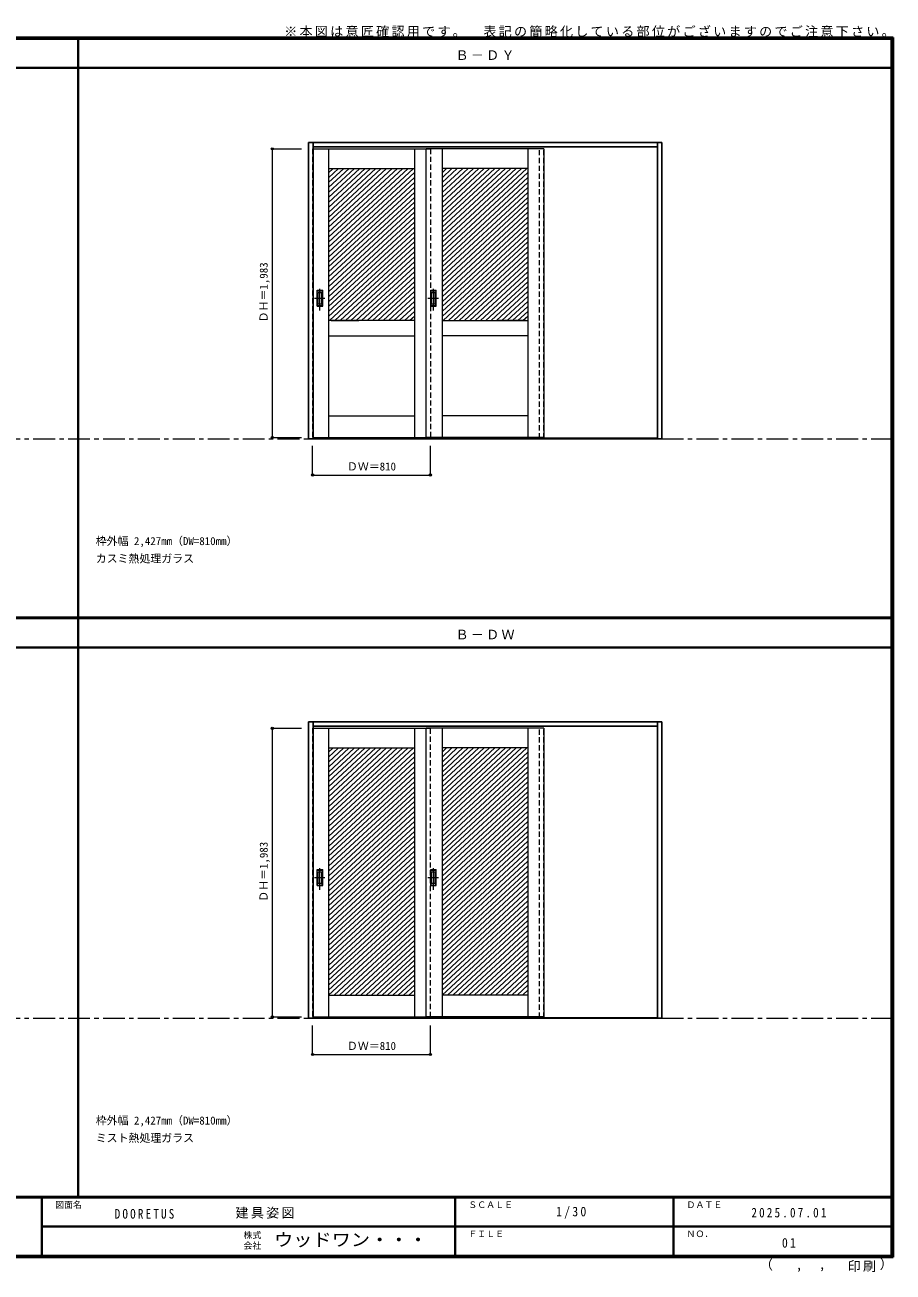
# Model space of a CAD drawing. Units: millimetres, scale not verified. Extents: x -6000 to 5700, y -4307 to 4260.
# Drawn here: x -267 to 5700, y -4307 to 4260 of the extents above; entities that cross this region are included whole.
import ezdxf
from ezdxf.enums import TextEntityAlignment as Align

# ---------------------------------------------------------------- set-up
doc = ezdxf.new("R2010")
doc.units = ezdxf.units.MM
doc.header["$LTSCALE"] = 30
doc.header["$PDMODE"] = 32
doc.header["$PDSIZE"] = 15
doc.linetypes.add('CHAIN1', pattern=[8, 5, -1, 1, -1])
doc.linetypes.add('DASHED1', pattern=[1.8, 1.2, -0.6])
for name, color, linetype, lineweight in [('0-1_通り芯', 7, 'CHAIN1', 18), ('0-2_扉', 7, 'Continuous', 18), ('0-4_枠', 3, 'Continuous', 25), ('0-6_引手', 7, 'Continuous', 18), ('0-B_寸法', 4, 'Continuous', 9), ('0-C_ハッチ', 4, 'Continuous', 9), ('F-1_枠', 6, 'Continuous', 40)]:
    doc.layers.add(name, color=color, linetype=linetype, lineweight=lineweight)
doc.layers.add('0-A_文字', color=7, linetype='Continuous')
doc.layers.add('F-A_文字', color=7, linetype='Continuous')
doc.styles.add('ＭＳ ゴシック', font='')
doc.styles.get('ＭＳ ゴシック').set_extended_font_data('MS Gothic')

msp = doc.modelspace()

# ---------------------------------------------------------------- linework, layer by layer
at = {"layer": '0-1_通り芯'}
for p, q in [((-5490, 1418), (5690, 1418)), ((-5490, -2562.5), (5690, -2562.5))]:
    msp.add_line(p, q, dxfattribs=at)
at = {"layer": '0-2_扉', "color": 4, "linetype": 'DASHED1', "lineweight": 9}
for p, q in [((1710, 3409), (1710, 1426)), ((1713, 3409), (1710, 3409)), ((2520, 3409), (2520, 1426)), ((3270, 1421), (3270, 3423)), ((3300, 1421), (3300, 3423)), ((1713, 1426), (1710, 1426)), ((1710, -571.5), (1710, -2554.5)), ((1713, -571.5), (1710, -571.5)), ((2520, -2554.5), (2520, -571.5)), ((3270, -2559.5), (3270, -557.5)), ((3300, -2559.5), (3300, -557.5)), ((1713, -2554.5), (1710, -2554.5))]:
    msp.add_line(p, q, dxfattribs=at)
at = {"layer": '0-2_扉'}
for p, q in [((1713, 3409), (2520, 3409)), ((1820, 3409), (1820, 1426)), ((2410, 3409), (2410, 1426)), ((2490, 3409), (2520, 3409)), ((2490, 1426), (2490, 3409)), ((3300, 3409), (2490, 3409)), ((2600, 3409), (2600, 1426)), ((3190, 3409), (3190, 1426)), ((1820, 3274), (2410, 3274)), ((3190, 3274), (2600, 3274)), ((2410, 2229), (1820, 2229)), ((1838.5, 2229), (2027.5, 2229)), ((2600, 2229), (3190, 2229)), ((3171.5, 2229), (2982.5, 2229)), ((1820, 2124), (2410, 2124)), ((3190, 2124), (2600, 2124)), ((1820, 1576), (2410, 1576)), ((3190, 1576), (2600, 1576)), ((1713, 1426), (2520, 1426)), ((2490, 1426), (2520, 1426)), ((1713, -571.5), (2520, -571.5)), ((1820, -571.5), (1820, -2554.5)), ((2410, -571.5), (2410, -2554.5)), ((2490, -571.5), (2520, -571.5)), ((2490, -2554.5), (2490, -571.5)), ((3300, -571.5), (2490, -571.5)), ((2600, -571.5), (2600, -2554.5)), ((3190, -571.5), (3190, -2554.5)), ((1820, -706.5), (2410, -706.5)), ((3190, -706.5), (2600, -706.5)), ((1820, -2404.5), (2410, -2404.5)), ((3190, -2404.5), (2600, -2404.5)), ((1713, -2554.5), (2520, -2554.5)), ((2490, -2554.5), (2520, -2554.5))]:
    msp.add_line(p, q, dxfattribs=at)
at = {"layer": '0-2_扉', "color": 3, "lineweight": 25}
for p, q in [((2490, 1418), (2520, 1418)), ((2490, -2562.5), (2520, -2562.5))]:
    msp.add_line(p, q, dxfattribs=at)
at = {"layer": '0-2_扉'}
for points in [[(3300, 3409), (3300, 1426), (2490, 1426)], [(3300, -571.5), (3300, -2554.5), (2490, -2554.5)]]:
    msp.add_lwpolyline(points, dxfattribs=at)
at = {"layer": '0-4_枠'}
for p, q in [((1683, 3453), (4110, 3453)), ((1713, 1418), (1713, 3453)), ((4080, 1418), (4080, 3453)), ((4110, 1418), (4110, 3453)), ((1713, 3423), (4080, 3423)), ((1713, 1421), (4080, 1421)), ((1713, 1418), (4080, 1418)), ((4110, 1418), (4080, 1418)), ((1683, -527.5), (4110, -527.5)), ((1713, -2562.5), (1713, -527.5)), ((1713, -557.5), (4080, -557.5)), ((4080, -2562.5), (4080, -527.5)), ((4110, -2562.5), (4110, -527.5)), ((4080, -2559.5), (1713, -2559.5)), ((4080, -2562.5), (1713, -2562.5)), ((4110, -2562.5), (4080, -2562.5))]:
    msp.add_line(p, q, dxfattribs=at)
for points in [[(1713, 1418), (1683, 1418), (1683, 3453)], [(1713, -2562.5), (1683, -2562.5), (1683, -527.5)]]:
    msp.add_lwpolyline(points, dxfattribs=at)
at = {"layer": '0-6_引手'}
for p, q in [((1742, 2438.5), (1780, 2438.5)), ((1742, 2328.5), (1742, 2438.5)), ((1748.5, 2422.5), (1773.5, 2422.5)), ((1748.5, 2344.5), (1748.5, 2422.5)), ((1773.5, 2344.5), (1773.5, 2422.5)), ((1780, 2328.5), (1780, 2438.5)), ((2522, 2438.5), (2560, 2438.5)), ((2522, 2328.5), (2522, 2438.5)), ((2528.5, 2422.5), (2553.5, 2422.5)), ((2528.5, 2344.5), (2528.5, 2422.5)), ((2553.5, 2344.5), (2553.5, 2422.5)), ((2560, 2328.5), (2560, 2438.5)), ((1742, 2328.5), (1780, 2328.5)), ((1748.5, 2344.5), (1773.5, 2344.5)), ((2522, 2328.5), (2560, 2328.5)), ((2528.5, 2344.5), (2553.5, 2344.5)), ((1742, -1542), (1780, -1542)), ((1742, -1652), (1742, -1542)), ((1780, -1652), (1780, -1542)), ((2522, -1542), (2560, -1542)), ((2522, -1652), (2522, -1542)), ((2560, -1652), (2560, -1542)), ((1748.5, -1558), (1773.5, -1558)), ((1748.5, -1636), (1748.5, -1558)), ((1773.5, -1636), (1773.5, -1558)), ((2528.5, -1558), (2553.5, -1558)), ((2528.5, -1636), (2528.5, -1558)), ((2553.5, -1636), (2553.5, -1558)), ((1742, -1652), (1780, -1652)), ((1748.5, -1636), (1773.5, -1636)), ((2522, -1652), (2560, -1652)), ((2528.5, -1636), (2553.5, -1636))]:
    msp.add_line(p, q, dxfattribs=at)
at = {"layer": '0-6_引手', "linetype": 'CHAIN1'}
for p, q in [((1761, 2298.27), (1761, 2469.12)), ((2541, 2298.27), (2541, 2469.12)), ((1722.93, 2383.5), (1795.43, 2383.5)), ((2502.92, 2383.5), (2575.43, 2383.5)), ((1761, -1682.23), (1761, -1511.38)), ((2541, -1682.23), (2541, -1511.38)), ((1722.93, -1597), (1795.43, -1597)), ((2502.93, -1597), (2575.43, -1597))]:
    msp.add_line(p, q, dxfattribs=at)
at = {"layer": '0-6_引手', "linetype": 'DASHED1'}
for p, q in [((1777, 2332.5), (1777, 2434.5)), ((2557, 2332.5), (2557, 2434.5)), ((1745, 2332.5), (1777, 2332.5)), ((2525, 2332.5), (2557, 2332.5)), ((1777, -1648), (1777, -1546)), ((2557, -1648), (2557, -1546)), ((1745, -1648), (1777, -1648)), ((2525, -1648), (2557, -1648))]:
    msp.add_line(p, q, dxfattribs=at)
for points in [[(1745, 2332.5), (1745, 2434.5), (1777, 2434.5)], [(2525, 2332.5), (2525, 2434.5), (2557, 2434.5)], [(1745, -1648), (1745, -1546), (1777, -1546)], [(2525, -1648), (2525, -1546), (2557, -1546)]]:
    msp.add_lwpolyline(points, dxfattribs=at)
at = {"layer": '0-B_寸法'}
for p, q in [((1433, 3409), (1633, 3409)), ((1433, 3409), (1433, 1426)), ((1433, 1426), (1633, 1426)), ((1710, 1168), (1710, 1368)), ((2520, 1168), (2520, 1368)), ((1710, 1168), (2520, 1168)), ((1433, -571.5), (1633, -571.5)), ((1433, -571.5), (1433, -2554.5)), ((1433, -2554.5), (1633, -2554.5)), ((1710, -2812.5), (1710, -2612.5)), ((2520, -2812.5), (2520, -2612.5)), ((1710, -2812.5), (2520, -2812.5))]:
    msp.add_line(p, q, dxfattribs=at)
at = {"layer": '0-B_寸法', "color": 7}
for p in [(1433, 3409), (1433, 1426), (1710, 1168), (2520, 1168), (1433, -571.5), (1433, -2554.5), (1710, -2812.5), (2520, -2812.5)]:
    msp.add_point(p, dxfattribs=at)
at = {"layer": '0-C_ハッチ'}
for p, q in [((1888.14, 3274), (1820, 3210.9)), ((1924.94, 3274), (1820, 3176.83)), ((1961.74, 3274), (1820, 3142.76)), ((1998.53, 3274), (1820, 3108.69)), ((1851.35, 3274), (1820, 3244.97)), ((2035.33, 3274), (1820, 3074.62)), ((2072.13, 3274), (1820, 3040.55)), ((2108.92, 3274), (1820, 3006.48)), ((2145.72, 3274), (1820, 2972.41)), ((2182.52, 3274), (1820, 2938.34)), ((2219.31, 3274), (1820, 2904.26)), ((2256.11, 3274), (1820, 2870.19)), ((2292.91, 3274), (1820, 2836.12)), ((2329.7, 3274), (1820, 2802.05)), ((2366.5, 3274), (1820, 2767.98)), ((2403.3, 3274), (1820, 2733.91)), ((2668.14, 3274), (2600, 3210.9)), ((2704.94, 3274), (2600, 3176.83)), ((2741.74, 3274), (2600, 3142.76)), ((2778.53, 3274), (2600, 3108.69)), ((2631.35, 3274), (2600, 3244.97)), ((2815.33, 3274), (2600, 3074.62)), ((2852.13, 3274), (2600, 3040.55)), ((2888.92, 3274), (2600, 3006.48)), ((2925.72, 3274), (2600, 2972.41)), ((2962.52, 3274), (2600, 2938.34)), ((2999.31, 3274), (2600, 2904.26)), ((3036.11, 3274), (2600, 2870.19)), ((3072.91, 3274), (2600, 2836.12)), ((3109.7, 3274), (2600, 2802.05)), ((3146.5, 3274), (2600, 2767.98)), ((3183.3, 3274), (2600, 2733.91)), ((2410, 3246.13), (1820, 2699.84)), ((2410, 3212.06), (1820, 2665.77)), ((2410, 3177.99), (1820, 2631.7)), ((3190, 3246.13), (2600, 2699.84)), ((3190, 3212.06), (2600, 2665.77)), ((3190, 3177.99), (2600, 2631.7)), ((2410, 3143.92), (1820, 2597.62)), ((2410, 3109.85), (1820, 2563.55)), ((3190, 3143.92), (2600, 2597.62)), ((3190, 3109.85), (2600, 2563.55)), ((2410, 3075.78), (1820, 2529.48)), ((2410, 3041.71), (1820, 2495.41)), ((2410, 3007.64), (1820, 2461.34)), ((3190, 3075.78), (2600, 2529.48)), ((3190, 3041.71), (2600, 2495.41)), ((3190, 3007.64), (2600, 2461.34)), ((2410, 2973.57), (1820, 2427.27)), ((2410, 2939.49), (1820, 2393.2)), ((3190, 2973.57), (2600, 2427.27)), ((3190, 2939.49), (2600, 2393.2)), ((2410, 2905.42), (1820, 2359.13)), ((2410, 2871.35), (1820, 2325.06)), ((2410, 2837.28), (1820, 2290.99)), ((3190, 2905.42), (2600, 2359.13)), ((3190, 2871.35), (2600, 2325.06)), ((3190, 2837.28), (2600, 2290.99)), ((2410, 2803.21), (1820, 2256.91)), ((2410, 2769.14), (1826.65, 2229)), ((3190, 2803.21), (2600, 2256.91)), ((3190, 2769.14), (2606.65, 2229)), ((2410, 2735.07), (1863.45, 2229)), ((2410, 2701), (1900.24, 2229)), ((2410, 2666.93), (1937.04, 2229)), ((3190, 2735.07), (2643.45, 2229)), ((3190, 2701), (2680.24, 2229)), ((3190, 2666.93), (2717.04, 2229)), ((2410, 2632.85), (1973.84, 2229)), ((2410, 2598.78), (2010.63, 2229)), ((3190, 2632.85), (2753.84, 2229)), ((3190, 2598.78), (2790.63, 2229)), ((2410, 2564.71), (2047.43, 2229)), ((2410, 2530.64), (2084.23, 2229)), ((2410, 2496.57), (2121.02, 2229)), ((3190, 2564.71), (2827.43, 2229)), ((3190, 2530.64), (2864.23, 2229)), ((3190, 2496.57), (2901.02, 2229)), ((2410, 2462.5), (2157.82, 2229)), ((2410, 2428.43), (2194.62, 2229)), ((3190, 2462.5), (2937.82, 2229)), ((3190, 2428.43), (2974.62, 2229)), ((2410, 2394.36), (2231.41, 2229)), ((2410, 2360.29), (2268.21, 2229)), ((2410, 2326.22), (2305.01, 2229)), ((3190, 2394.36), (3011.41, 2229)), ((3190, 2360.29), (3048.21, 2229)), ((3190, 2326.22), (3085.01, 2229)), ((2410, 2292.14), (2341.8, 2229)), ((2410, 2258.07), (2378.6, 2229)), ((3190, 2292.14), (3121.8, 2229)), ((3190, 2258.07), (3158.6, 2229)), ((1888.14, -706.5), (1820, -769.6)), ((1924.94, -706.5), (1820, -803.67)), ((1961.74, -706.5), (1820, -837.74)), ((1998.53, -706.5), (1820, -871.81)), ((1851.35, -706.5), (1820, -735.53)), ((2035.33, -706.5), (1820, -905.88)), ((2072.13, -706.5), (1820, -939.95)), ((2108.92, -706.5), (1820, -974.02)), ((2145.72, -706.5), (1820, -1008.09)), ((2182.52, -706.5), (1820, -1042.16)), ((2219.31, -706.5), (1820, -1076.24)), ((2256.11, -706.5), (1820, -1110.31)), ((2292.91, -706.5), (1820, -1144.38)), ((2329.7, -706.5), (1820, -1178.45)), ((2366.5, -706.5), (1820, -1212.52)), ((2403.3, -706.5), (1820, -1246.59)), ((2410, -734.37), (1820, -1280.66)), ((2410, -768.44), (1820, -1314.73)), ((2668.14, -706.5), (2600, -769.6)), ((2704.94, -706.5), (2600, -803.67)), ((2741.74, -706.5), (2600, -837.74)), ((2778.53, -706.5), (2600, -871.81)), ((2631.35, -706.5), (2600, -735.53)), ((2815.33, -706.5), (2600, -905.88)), ((2852.13, -706.5), (2600, -939.95)), ((2888.92, -706.5), (2600, -974.02)), ((2925.72, -706.5), (2600, -1008.09)), ((2962.52, -706.5), (2600, -1042.16)), ((2999.31, -706.5), (2600, -1076.24)), ((3036.11, -706.5), (2600, -1110.31)), ((3072.91, -706.5), (2600, -1144.38)), ((3109.7, -706.5), (2600, -1178.45)), ((3146.5, -706.5), (2600, -1212.52)), ((3183.3, -706.5), (2600, -1246.59)), ((3190, -734.37), (2600, -1280.66)), ((3190, -768.44), (2600, -1314.73)), ((2410, -802.51), (1820, -1348.8)), ((2410, -836.58), (1820, -1382.88)), ((3190, -802.51), (2600, -1348.8)), ((3190, -836.58), (2600, -1382.88)), ((2410, -870.65), (1820, -1416.95)), ((2410, -904.72), (1820, -1451.02)), ((2410, -938.79), (1820, -1485.09)), ((3190, -870.65), (2600, -1416.95)), ((3190, -904.72), (2600, -1451.02)), ((3190, -938.79), (2600, -1485.09)), ((2410, -972.86), (1820, -1519.16)), ((2410, -1006.93), (1820, -1553.23)), ((3190, -972.86), (2600, -1519.16)), ((3190, -1006.93), (2600, -1553.23)), ((2410, -1041.01), (1820, -1587.3)), ((2410, -1075.08), (1820, -1621.37)), ((2410, -1109.15), (1820, -1655.44)), ((3190, -1041.01), (2600, -1587.3)), ((3190, -1075.08), (2600, -1621.37)), ((3190, -1109.15), (2600, -1655.44)), ((2410, -1143.22), (1820, -1689.51)), ((2410, -1177.29), (1820, -1723.59)), ((3190, -1143.22), (2600, -1689.51)), ((3190, -1177.29), (2600, -1723.59)), ((2410, -1211.36), (1820, -1757.66)), ((2410, -1245.43), (1820, -1791.73)), ((2410, -1279.5), (1820, -1825.8)), ((3190, -1211.36), (2600, -1757.66)), ((3190, -1245.43), (2600, -1791.73)), ((3190, -1279.5), (2600, -1825.8)), ((2410, -1313.57), (1820, -1859.87)), ((2410, -1347.64), (1820, -1893.94)), ((3190, -1313.57), (2600, -1859.87)), ((3190, -1347.64), (2600, -1893.94)), ((2410, -1381.72), (1820, -1928.01)), ((2410, -1415.79), (1820, -1962.08)), ((2410, -1449.86), (1820, -1996.15)), ((3190, -1381.72), (2600, -1928.01)), ((3190, -1415.79), (2600, -1962.08)), ((3190, -1449.86), (2600, -1996.15)), ((2410, -1483.93), (1820, -2030.23)), ((2410, -1518), (1820, -2064.3)), ((3190, -1483.93), (2600, -2030.23)), ((3190, -1518), (2600, -2064.3)), ((2410, -1552.07), (1820, -2098.37)), ((2410, -1586.14), (1820, -2132.44)), ((2410, -1620.21), (1820, -2166.51)), ((3190, -1552.07), (2600, -2098.37)), ((3190, -1586.14), (2600, -2132.44)), ((3190, -1620.21), (2600, -2166.51)), ((2410, -1654.28), (1820, -2200.58)), ((2410, -1688.36), (1820, -2234.65)), ((3190, -1654.28), (2600, -2200.58)), ((3190, -1688.36), (2600, -2234.65)), ((2410, -1722.43), (1820, -2268.72)), ((2410, -1756.5), (1820, -2302.79)), ((2410, -1790.57), (1820, -2336.86)), ((3190, -1722.43), (2600, -2268.72)), ((3190, -1756.5), (2600, -2302.79)), ((3190, -1790.57), (2600, -2336.86)), ((2410, -1824.64), (1820, -2370.94)), ((2410, -1858.71), (1820, -2405.01)), ((3190, -1824.64), (2600, -2370.94)), ((3190, -1858.71), (2600, -2405.01)), ((2410, -1892.78), (1857.34, -2404.5)), ((2410, -1926.85), (1894.14, -2404.5)), ((2410, -1960.92), (1930.94, -2404.5)), ((3190, -1892.78), (2637.34, -2404.5)), ((3190, -1926.85), (2674.14, -2404.5)), ((3190, -1960.92), (2710.94, -2404.5)), ((2410, -1994.99), (1967.73, -2404.5)), ((2410, -2029.07), (2004.53, -2404.5)), ((3190, -1994.99), (2747.73, -2404.5)), ((3190, -2029.07), (2784.53, -2404.5)), ((2410, -2063.14), (2041.33, -2404.5)), ((2410, -2097.21), (2078.12, -2404.5)), ((2410, -2131.28), (2114.92, -2404.5)), ((3190, -2063.14), (2821.33, -2404.5)), ((3190, -2097.21), (2858.12, -2404.5)), ((3190, -2131.28), (2894.92, -2404.5)), ((2410, -2165.35), (2151.72, -2404.5)), ((2410, -2199.42), (2188.51, -2404.5)), ((3190, -2165.35), (2931.72, -2404.5)), ((3190, -2199.42), (2968.51, -2404.5)), ((2410, -2233.49), (2225.31, -2404.5)), ((2410, -2267.56), (2262.11, -2404.5)), ((2410, -2301.63), (2298.9, -2404.5)), ((3190, -2233.49), (3005.31, -2404.5)), ((3190, -2267.56), (3042.11, -2404.5)), ((3190, -2301.63), (3078.9, -2404.5)), ((2410, -2335.71), (2335.7, -2404.5)), ((2410, -2369.78), (2372.5, -2404.5)), ((3190, -2335.71), (3115.7, -2404.5)), ((3190, -2369.78), (3152.5, -2404.5))]:
    msp.add_line(p, q, dxfattribs=at)
at = {"layer": 'F-1_枠'}
for p, q in [((-6000, 4175), (5700, 4175)), ((-6000, 4170), (5700, 4170)), ((-6000, 4165), (5700, 4165)), ((100, -3790), (100, 4175)), ((5690, 4175), (5690, -4205)), ((5695, 4175), (5695, -4205)), ((5700, 4175), (5700, -4205)), ((-6000, 3965), (5700, 3965)), ((-6000, 190.5), (5700, 190.5)), ((-6000, 187.5), (5700, 187.5)), ((-6000, 184.5), (5700, 184.5)), ((-6000, -15.5), (5700, -15.5)), ((5700, -3790), (-6000, -3790)), ((5700, -3795), (-6000, -3795)), ((-150, -3795), (-150, -4195)), ((2690, -3795), (2690, -4195)), ((4190, -3795), (4190, -4195)), ((-150, -3995), (5690, -3995.01)), ((5700, -4195), (-6000, -4195)), ((5700, -4200), (-6000, -4200)), ((5700, -4205), (-6000, -4205))]:
    msp.add_line(p, q, dxfattribs=at)

# ---------------------------------------------------------------- texts
at = {"layer": '0-A_文字', "style": 'ＭＳ ゴシック'}
for s, p in [('枠外幅 2,427mm（DW=810mm）', (220, 670.5)), ('カスミ熱処理ガラス', (220, 550.5)), ('枠外幅 2,427mm（DW=810mm）', (220, -3310)), ('ミスト熱処理ガラス', (220, -3430))]:
    msp.add_text(s, height=54.99, dxfattribs=at).set_placement(p, align=Align.BOTTOM_LEFT)
at = {"layer": '0-A_文字', "char_height": 65.98, "attachment_point": 7, "style": 'ＭＳ ゴシック'}
for s, insert in [('\\T1.17;※本図は意匠確認用です。\u3000表記の簡略化している部位がございますのでご注意下さい。', (1515, 4175)), ('\\T1.17;Ｂ－ＤＹ', (2692.5, 4020)), ('\\T1.17;Ｂ－ＤＷ', (2692.5, 39.5))]:
    msp.add_mtext(s, dxfattribs=dict(at, insert=insert))
at = {"layer": '0-B_寸法', "color": 7, "style": 'ＭＳ ゴシック'}
for p in [(1418, 2217.25), (1418, -1763.25)]:
    msp.add_text('ＤＨ＝1,983', height=54.99, rotation=90, dxfattribs=at).set_placement(p, align=Align.BOTTOM_LEFT)
for p in [(1946.25, 1183), (1946.25, -2797.5)]:
    msp.add_text('ＤＷ＝810', height=54.99, dxfattribs=at).set_placement(p, align=Align.BOTTOM_LEFT)
at = {"layer": 'F-A_文字', "style": 'ＭＳ ゴシック'}
for s, height, p in [('図面名', 43.99, (-60, -3880)), ('ＳＣＡＬＥ', 43.99, (2780, -3880)), ('ＤＡＴＥ', 43.99, (4280, -3880)), ('株式', 43.99, (1235, -4089)), ('ＦＩＬＥ', 43.99, (2780, -4080)), ('ＮＯ．', 43.99, (4280, -4080)), ('会社', 43.99, (1235, -4161)), ('（', 65.98, (4784.03, -4308.31)), (',', 65.98, (5031.28, -4308.31)), (',', 65.98, (5190.2, -4305.53)), ('）', 65.98, (5608.4, -4304.13))]:
    msp.add_text(s, height=height, dxfattribs=at).set_placement(p, align=Align.BOTTOM_LEFT)
at = {"layer": 'F-A_文字', "style": 'ＭＳ ゴシック', "width": 1.1}
msp.add_text('ウッドワン・・・', height=87.98, dxfattribs=at).set_placement((1445, -4155), align=Align.BOTTOM_LEFT)
at = {"layer": 'F-A_文字', "char_height": 65.98, "attachment_point": 7, "style": 'ＭＳ ゴシック'}
for s, insert in [('\\T1.38;\\W0.9;1/30', (3383.75, -3940)), ('\\T1.39;\\W0.85;DOORETUS', (350, -3940.79)), ('\\T1.17;建具姿図', (1180.42, -3940)), ('\\T1.39;\\W0.85;2025.07.01', (4726.25, -3932.5)), ('\\T1.36;\\W0.9;01', (4936.25, -4140)), ('\\T1.17;印刷', (5388.15, -4306.92))]:
    msp.add_mtext(s, dxfattribs=dict(at, insert=insert))

doc.saveas('drawing.dxf')
